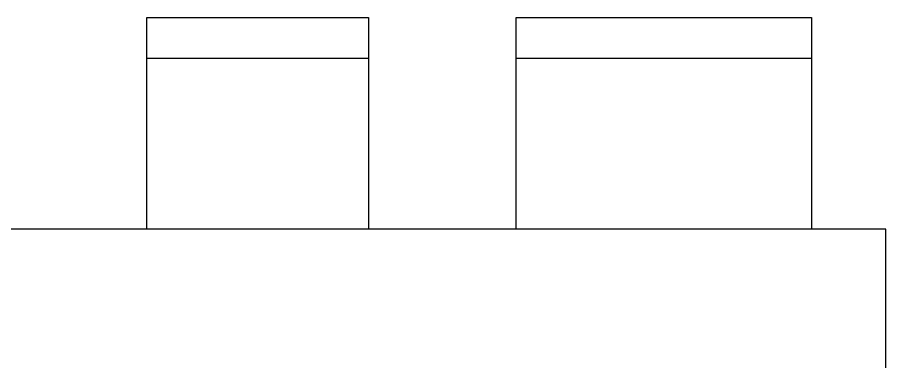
# Model space of a CAD drawing. Header units: millimetres. Extents: x 53645 to 137188, y 78097 to 135533.
# Drawn here: x 63466 to 64642, y 91470 to 91936 of the extents above; entities that cross this region are included whole.
import ezdxf

# ---------------------------------------------------------------- set-up
doc = ezdxf.new("R2010")
doc.units = ezdxf.units.MM

# ---------------------------------------------------------------- blocks, each defined once
blk = doc.blocks.new('3432')
at = {"color": 0}
for points in [[(-15460.2, 6947), (-15460.2, 7233.4), (-15160.2, 7233.4), (-15160.2, 6947)], [(-14960.2, 6947), (-14960.2, 7233.4), (-14560.2, 7233.4), (-14560.2, 6947)], [(-15460.2, 7178.4), (-15160.2, 7178.4)], [(-14960.2, 7178.4), (-14560.2, 7178.4)]]:
    blk.add_lwpolyline(points, dxfattribs=at)
blk.add_lwpolyline([(-16160.5, 6947), (-16160.5, 6072), (-14460, 6072), (-14460, 6947)], close=True, dxfattribs=at)

msp = doc.modelspace()

# ---------------------------------------------------------------- block references
msp.add_blockref('3432', (79101.6, 84702.8))

doc.saveas('drawing.dxf')
